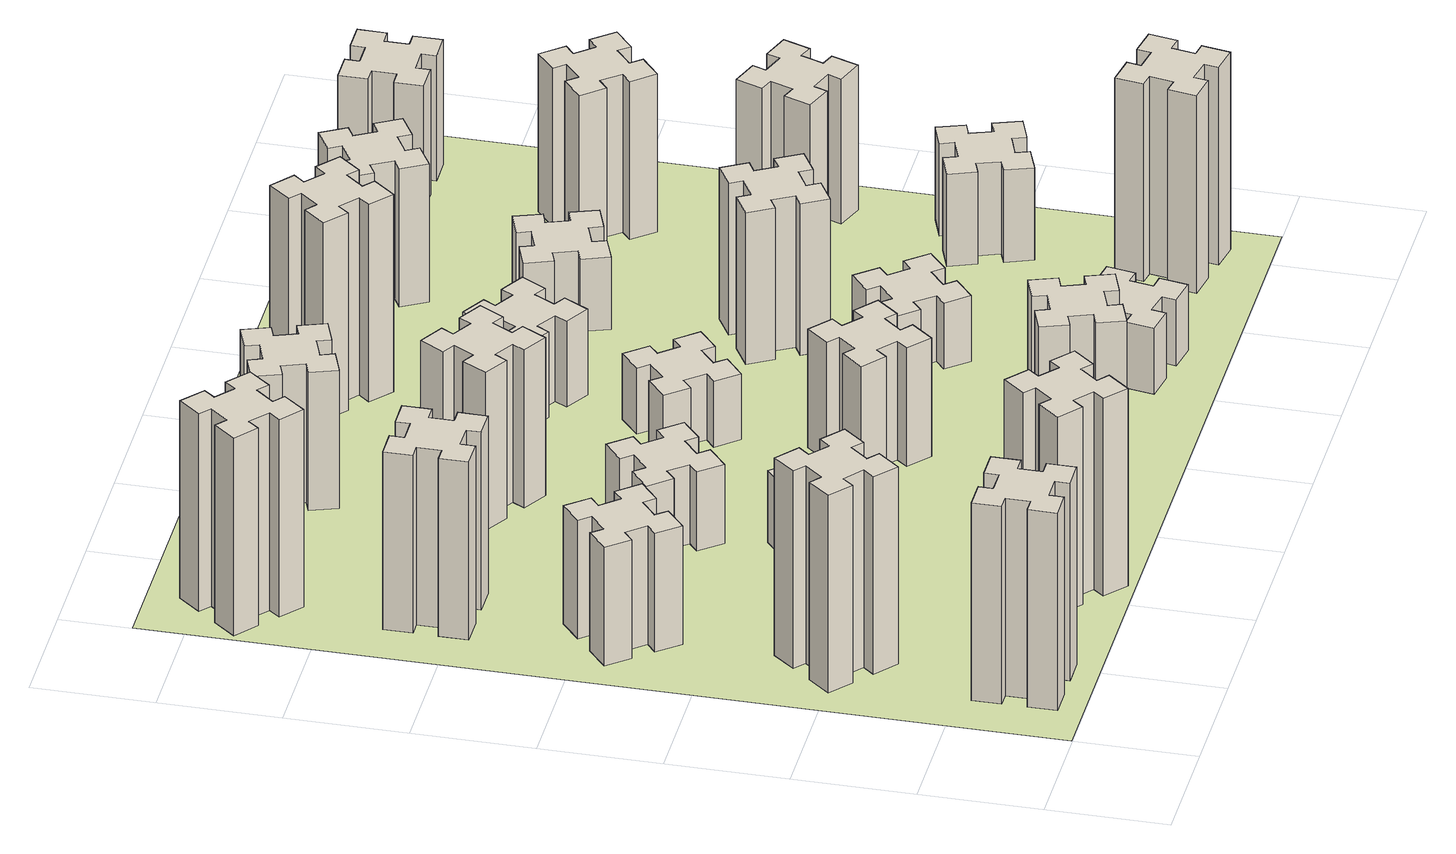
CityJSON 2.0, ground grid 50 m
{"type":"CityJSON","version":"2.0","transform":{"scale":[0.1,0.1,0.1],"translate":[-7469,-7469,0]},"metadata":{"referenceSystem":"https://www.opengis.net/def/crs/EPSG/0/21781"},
"CityObjects":{
"building1":{"type":"Building","attributes":{"class":"1000","function":"1000","usage":"1000","yearOfConstruction":2016,"roofType":"1000","measuredHeight":90,"storeysAboveGround":30,"storeysBelowGround":0},"geometry":[{"type":"Solid","lod":"1","boundaries":[[[[0,1,2,3,4,5,6,7,8,9,10,11,12,13,14,15,16,17,18,19]],[[17,16,20,21]],[[16,15,22,20]],[[15,14,23,22]],[[14,13,24,23]],[[13,12,25,24]],[[12,11,26,25]],[[11,10,27,26]],[[10,9,28,27]],[[9,8,29,28]],[[8,7,30,29]],[[7,6,31,30]],[[6,5,32,31]],[[5,4,33,32]],[[4,3,34,33]],[[3,2,35,34]],[[2,1,36,35]],[[1,0,37,36]],[[0,19,38,37]],[[19,18,39,38]],[[18,17,21,39]],[[24,25,26,27,28,29,30,31,32,33,34,35,36,37,38,39,21,20,22,23]]]]}]},
"building2":{"type":"Building","attributes":{"class":"1000","function":"1000","usage":"1000","yearOfConstruction":2016,"roofType":"1000","measuredHeight":90,"storeysAboveGround":30,"storeysBelowGround":0},"geometry":[{"type":"Solid","lod":"1","boundaries":[[[[40,41,42,43,44,45,46,47,48,49,50,51,52,53,54,55,56,57,58,59]],[[57,56,60,61]],[[56,55,62,60]],[[55,54,63,62]],[[54,53,64,63]],[[53,52,65,64]],[[52,51,66,65]],[[51,50,67,66]],[[50,49,68,67]],[[49,48,69,68]],[[48,47,70,69]],[[47,46,71,70]],[[46,45,72,71]],[[45,44,73,72]],[[44,43,74,73]],[[43,42,75,74]],[[42,41,76,75]],[[41,40,77,76]],[[40,59,78,77]],[[59,58,79,78]],[[58,57,61,79]],[[64,65,66,67,68,69,70,71,72,73,74,75,76,77,78,79,61,60,62,63]]]]}]},
"building3":{"type":"Building","attributes":{"class":"1000","function":"1000","usage":"1000","yearOfConstruction":2016,"roofType":"1000","measuredHeight":54,"storeysAboveGround":30,"storeysBelowGround":0},"geometry":[{"type":"Solid","lod":"1","boundaries":[[[[80,81,82,83,84,85,86,87,88,89,90,91,92,93,94,95,96,97,98,99]],[[97,96,100,101]],[[96,95,102,100]],[[95,94,103,102]],[[94,93,104,103]],[[93,92,105,104]],[[92,91,106,105]],[[91,90,107,106]],[[90,89,108,107]],[[89,88,109,108]],[[88,87,110,109]],[[87,86,111,110]],[[86,85,112,111]],[[85,84,113,112]],[[84,83,114,113]],[[83,82,115,114]],[[82,81,116,115]],[[81,80,117,116]],[[80,99,118,117]],[[99,98,119,118]],[[98,97,101,119]],[[104,105,106,107,108,109,110,111,112,113,114,115,116,117,118,119,101,100,102,103]]]]}]},
"building4":{"type":"Building","attributes":{"class":"1000","function":"1000","usage":"1000","yearOfConstruction":2016,"roofType":"1000","measuredHeight":81,"storeysAboveGround":30,"storeysBelowGround":0},"geometry":[{"type":"Solid","lod":"1","boundaries":[[[[120,121,122,123,124,125,126,127,128,129,130,131,132,133,134,135,136,137,138,139]],[[137,136,140,141]],[[136,135,142,140]],[[135,134,143,142]],[[134,133,144,143]],[[133,132,145,144]],[[132,131,146,145]],[[131,130,147,146]],[[130,129,148,147]],[[129,128,149,148]],[[128,127,150,149]],[[127,126,151,150]],[[126,125,152,151]],[[125,124,153,152]],[[124,123,154,153]],[[123,122,155,154]],[[122,121,156,155]],[[121,120,157,156]],[[120,139,158,157]],[[139,138,159,158]],[[138,137,141,159]],[[144,145,146,147,148,149,150,151,152,153,154,155,156,157,158,159,141,140,142,143]]]]}]},
"building5":{"type":"Building","attributes":{"class":"1000","function":"1000","usage":"1000","yearOfConstruction":2016,"roofType":"1000","measuredHeight":90,"storeysAboveGround":30,"storeysBelowGround":0},"geometry":[{"type":"Solid","lod":"1","boundaries":[[[[160,161,162,163,164,165,166,167,168,169,170,171,172,173,174,175,176,177,178,179]],[[177,176,180,181]],[[176,175,182,180]],[[175,174,183,182]],[[174,173,184,183]],[[173,172,185,184]],[[172,171,186,185]],[[171,170,187,186]],[[170,169,188,187]],[[169,168,189,188]],[[168,167,190,189]],[[167,166,191,190]],[[166,165,192,191]],[[165,164,193,192]],[[164,163,194,193]],[[163,162,195,194]],[[162,161,196,195]],[[161,160,197,196]],[[160,179,198,197]],[[179,178,199,198]],[[178,177,181,199]],[[184,185,186,187,188,189,190,191,192,193,194,195,196,197,198,199,181,180,182,183]]]]}]},
"building6":{"type":"Building","attributes":{"class":"1000","function":"1000","usage":"1000","yearOfConstruction":2016,"roofType":"1000","measuredHeight":90,"storeysAboveGround":30,"storeysBelowGround":0},"geometry":[{"type":"Solid","lod":"1","boundaries":[[[[200,201,202,203,204,205,206,207,208,209,210,211,212,213,214,215,216,217,218,219]],[[217,216,220,221]],[[216,215,222,220]],[[215,214,223,222]],[[214,213,224,223]],[[213,212,225,224]],[[212,211,226,225]],[[211,210,227,226]],[[210,209,228,227]],[[209,208,229,228]],[[208,207,230,229]],[[207,206,231,230]],[[206,205,232,231]],[[205,204,233,232]],[[204,203,234,233]],[[203,202,235,234]],[[202,201,236,235]],[[201,200,237,236]],[[200,219,238,237]],[[219,218,239,238]],[[218,217,221,239]],[[224,225,226,227,228,229,230,231,232,233,234,235,236,237,238,239,221,220,222,223]]]]}]},
"building7":{"type":"Building","attributes":{"class":"1000","function":"1000","usage":"1000","yearOfConstruction":2016,"roofType":"1000","measuredHeight":33,"storeysAboveGround":30,"storeysBelowGround":0},"geometry":[{"type":"Solid","lod":"1","boundaries":[[[[240,241,242,243,244,245,246,247,248,249,250,251,252,253,254,255,256,257,258,259]],[[257,256,260,261]],[[256,255,262,260]],[[255,254,263,262]],[[254,253,264,263]],[[253,252,265,264]],[[252,251,266,265]],[[251,250,267,266]],[[250,249,268,267]],[[249,248,269,268]],[[248,247,270,269]],[[247,246,271,270]],[[246,245,272,271]],[[245,244,273,272]],[[244,243,274,273]],[[243,242,275,274]],[[242,241,276,275]],[[241,240,277,276]],[[240,259,278,277]],[[259,258,279,278]],[[258,257,261,279]],[[264,265,266,267,268,269,270,271,272,273,274,275,276,277,278,279,261,260,262,263]]]]}]},
"building8":{"type":"Building","attributes":{"class":"1000","function":"1000","usage":"1000","yearOfConstruction":2016,"roofType":"1000","measuredHeight":36,"storeysAboveGround":30,"storeysBelowGround":0},"geometry":[{"type":"Solid","lod":"1","boundaries":[[[[280,281,282,283,284,285,286,287,288,289,290,291,292,293,294,295,296,297,298,299]],[[297,296,300,301]],[[296,295,302,300]],[[295,294,303,302]],[[294,293,304,303]],[[293,292,305,304]],[[292,291,306,305]],[[291,290,307,306]],[[290,289,308,307]],[[289,288,309,308]],[[288,287,310,309]],[[287,286,311,310]],[[286,285,312,311]],[[285,284,313,312]],[[284,283,314,313]],[[283,282,315,314]],[[282,281,316,315]],[[281,280,317,316]],[[280,299,318,317]],[[299,298,319,318]],[[298,297,301,319]],[[304,305,306,307,308,309,310,311,312,313,314,315,316,317,318,319,301,300,302,303]]]]}]},
"building9":{"type":"Building","attributes":{"class":"1000","function":"1000","usage":"1000","yearOfConstruction":2016,"roofType":"1000","measuredHeight":87,"storeysAboveGround":30,"storeysBelowGround":0},"geometry":[{"type":"Solid","lod":"1","boundaries":[[[[320,321,322,323,324,325,326,327,328,329,330,331,332,333,334,335,336,337,338,339]],[[337,336,340,341]],[[336,335,342,340]],[[335,334,343,342]],[[334,333,344,343]],[[333,332,345,344]],[[332,331,346,345]],[[331,330,347,346]],[[330,329,348,347]],[[329,328,349,348]],[[328,327,350,349]],[[327,326,351,350]],[[326,325,352,351]],[[325,324,353,352]],[[324,323,354,353]],[[323,322,355,354]],[[322,321,356,355]],[[321,320,357,356]],[[320,339,358,357]],[[339,338,359,358]],[[338,337,341,359]],[[344,345,346,347,348,349,350,351,352,353,354,355,356,357,358,359,341,340,342,343]]]]}]},
"building10":{"type":"Building","attributes":{"class":"1000","function":"1000","usage":"1000","yearOfConstruction":2016,"roofType":"1000","measuredHeight":72,"storeysAboveGround":30,"storeysBelowGround":0},"geometry":[{"type":"Solid","lod":"1","boundaries":[[[[360,361,362,363,364,365,366,367,368,369,370,371,372,373,374,375,376,377,378,379]],[[377,376,380,381]],[[376,375,382,380]],[[375,374,383,382]],[[374,373,384,383]],[[373,372,385,384]],[[372,371,386,385]],[[371,370,387,386]],[[370,369,388,387]],[[369,368,389,388]],[[368,367,390,389]],[[367,366,391,390]],[[366,365,392,391]],[[365,364,393,392]],[[364,363,394,393]],[[363,362,395,394]],[[362,361,396,395]],[[361,360,397,396]],[[360,379,398,397]],[[379,378,399,398]],[[378,377,381,399]],[[384,385,386,387,388,389,390,391,392,393,394,395,396,397,398,399,381,380,382,383]]]]}]},
"building11":{"type":"Building","attributes":{"class":"1000","function":"1000","usage":"1000","yearOfConstruction":2016,"roofType":"1000","measuredHeight":63,"storeysAboveGround":30,"storeysBelowGround":0},"geometry":[{"type":"Solid","lod":"1","boundaries":[[[[400,401,402,403,404,405,406,407,408,409,410,411,412,413,414,415,416,417,418,419]],[[417,416,420,421]],[[416,415,422,420]],[[415,414,423,422]],[[414,413,424,423]],[[413,412,425,424]],[[412,411,426,425]],[[411,410,427,426]],[[410,409,428,427]],[[409,408,429,428]],[[408,407,430,429]],[[407,406,431,430]],[[406,405,432,431]],[[405,404,433,432]],[[404,403,434,433]],[[403,402,435,434]],[[402,401,436,435]],[[401,400,437,436]],[[400,419,438,437]],[[419,418,439,438]],[[418,417,421,439]],[[424,425,426,427,428,429,430,431,432,433,434,435,436,437,438,439,421,420,422,423]]]]}]},
"building12":{"type":"Building","attributes":{"class":"1000","function":"1000","usage":"1000","yearOfConstruction":2016,"roofType":"1000","measuredHeight":54,"storeysAboveGround":30,"storeysBelowGround":0},"geometry":[{"type":"Solid","lod":"1","boundaries":[[[[440,441,442,443,444,445,446,447,448,449,450,451,452,453,454,455,456,457,458,459]],[[457,456,460,461]],[[456,455,462,460]],[[455,454,463,462]],[[454,453,464,463]],[[453,452,465,464]],[[452,451,466,465]],[[451,450,467,466]],[[450,449,468,467]],[[449,448,469,468]],[[448,447,470,469]],[[447,446,471,470]],[[446,445,472,471]],[[445,444,473,472]],[[444,443,474,473]],[[443,442,475,474]],[[442,441,476,475]],[[441,440,477,476]],[[440,459,478,477]],[[459,458,479,478]],[[458,457,461,479]],[[464,465,466,467,468,469,470,471,472,473,474,475,476,477,478,479,461,460,462,463]]]]}]},
"building13":{"type":"Building","attributes":{"class":"1000","function":"1000","usage":"1000","yearOfConstruction":2016,"roofType":"1000","measuredHeight":30,"storeysAboveGround":30,"storeysBelowGround":0},"geometry":[{"type":"Solid","lod":"1","boundaries":[[[[480,481,482,483,484,485,486,487,488,489,490,491,492,493,494,495,496,497,498,499]],[[497,496,500,501]],[[496,495,502,500]],[[495,494,503,502]],[[494,493,504,503]],[[493,492,505,504]],[[492,491,506,505]],[[491,490,507,506]],[[490,489,508,507]],[[489,488,509,508]],[[488,487,510,509]],[[487,486,511,510]],[[486,485,512,511]],[[485,484,513,512]],[[484,483,514,513]],[[483,482,515,514]],[[482,481,516,515]],[[481,480,517,516]],[[480,499,518,517]],[[499,498,519,518]],[[498,497,501,519]],[[504,505,506,507,508,509,510,511,512,513,514,515,516,517,518,519,501,500,502,503]]]]}]},
"building14":{"type":"Building","attributes":{"class":"1000","function":"1000","usage":"1000","yearOfConstruction":2016,"roofType":"1000","measuredHeight":39,"storeysAboveGround":30,"storeysBelowGround":0},"geometry":[{"type":"Solid","lod":"1","boundaries":[[[[520,521,522,523,524,525,526,527,528,529,530,531,532,533,534,535,536,537,538,539]],[[537,536,540,541]],[[536,535,542,540]],[[535,534,543,542]],[[534,533,544,543]],[[533,532,545,544]],[[532,531,546,545]],[[531,530,547,546]],[[530,529,548,547]],[[529,528,549,548]],[[528,527,550,549]],[[527,526,551,550]],[[526,525,552,551]],[[525,524,553,552]],[[524,523,554,553]],[[523,522,555,554]],[[522,521,556,555]],[[521,520,557,556]],[[520,539,558,557]],[[539,538,559,558]],[[538,537,541,559]],[[544,545,546,547,548,549,550,551,552,553,554,555,556,557,558,559,541,540,542,543]]]]}]},
"building15":{"type":"Building","attributes":{"class":"1000","function":"1000","usage":"1000","yearOfConstruction":2016,"roofType":"1000","measuredHeight":30,"storeysAboveGround":30,"storeysBelowGround":0},"geometry":[{"type":"Solid","lod":"1","boundaries":[[[[560,561,562,563,564,565,566,567,568,569,570,571,572,573,574,575,576,577,578,579]],[[577,576,580,581]],[[576,575,582,580]],[[575,574,583,582]],[[574,573,584,583]],[[573,572,585,584]],[[572,571,586,585]],[[571,570,587,586]],[[570,569,588,587]],[[569,568,589,588]],[[568,567,590,589]],[[567,566,591,590]],[[566,565,592,591]],[[565,564,593,592]],[[564,563,594,593]],[[563,562,595,594]],[[562,561,596,595]],[[561,560,597,596]],[[560,579,598,597]],[[579,578,599,598]],[[578,577,581,599]],[[584,585,586,587,588,589,590,591,592,593,594,595,596,597,598,599,581,580,582,583]]]]}]},
"building16":{"type":"Building","attributes":{"class":"1000","function":"1000","usage":"1000","yearOfConstruction":2016,"roofType":"1000","measuredHeight":90,"storeysAboveGround":30,"storeysBelowGround":0},"geometry":[{"type":"Solid","lod":"1","boundaries":[[[[600,601,602,603,604,605,606,607,608,609,610,611,612,613,614,615,616,617,618,619]],[[617,616,620,621]],[[616,615,622,620]],[[615,614,623,622]],[[614,613,624,623]],[[613,612,625,624]],[[612,611,626,625]],[[611,610,627,626]],[[610,609,628,627]],[[609,608,629,628]],[[608,607,630,629]],[[607,606,631,630]],[[606,605,632,631]],[[605,604,633,632]],[[604,603,634,633]],[[603,602,635,634]],[[602,601,636,635]],[[601,600,637,636]],[[600,619,638,637]],[[619,618,639,638]],[[618,617,621,639]],[[624,625,626,627,628,629,630,631,632,633,634,635,636,637,638,639,621,620,622,623]]]]}]},
"building17":{"type":"Building","attributes":{"class":"1000","function":"1000","usage":"1000","yearOfConstruction":2016,"roofType":"1000","measuredHeight":30,"storeysAboveGround":30,"storeysBelowGround":0},"geometry":[{"type":"Solid","lod":"1","boundaries":[[[[640,641,642,643,644,645,646,647,648,649,650,651,652,653,654,655,656,657,658,659]],[[657,656,660,661]],[[656,655,662,660]],[[655,654,663,662]],[[654,653,664,663]],[[653,652,665,664]],[[652,651,666,665]],[[651,650,667,666]],[[650,649,668,667]],[[649,648,669,668]],[[648,647,670,669]],[[647,646,671,670]],[[646,645,672,671]],[[645,644,673,672]],[[644,643,674,673]],[[643,642,675,674]],[[642,641,676,675]],[[641,640,677,676]],[[640,659,678,677]],[[659,658,679,678]],[[658,657,661,679]],[[664,665,666,667,668,669,670,671,672,673,674,675,676,677,678,679,661,660,662,663]]]]}]},
"building18":{"type":"Building","attributes":{"class":"1000","function":"1000","usage":"1000","yearOfConstruction":2016,"roofType":"1000","measuredHeight":69,"storeysAboveGround":30,"storeysBelowGround":0},"geometry":[{"type":"Solid","lod":"1","boundaries":[[[[680,681,682,683,684,685,686,687,688,689,690,691,692,693,694,695,696,697,698,699]],[[697,696,700,701]],[[696,695,702,700]],[[695,694,703,702]],[[694,693,704,703]],[[693,692,705,704]],[[692,691,706,705]],[[691,690,707,706]],[[690,689,708,707]],[[689,688,709,708]],[[688,687,710,709]],[[687,686,711,710]],[[686,685,712,711]],[[685,684,713,712]],[[684,683,714,713]],[[683,682,715,714]],[[682,681,716,715]],[[681,680,717,716]],[[680,699,718,717]],[[699,698,719,718]],[[698,697,701,719]],[[704,705,706,707,708,709,710,711,712,713,714,715,716,717,718,719,701,700,702,703]]]]}]},
"building19":{"type":"Building","attributes":{"class":"1000","function":"1000","usage":"1000","yearOfConstruction":2016,"roofType":"1000","measuredHeight":33,"storeysAboveGround":30,"storeysBelowGround":0},"geometry":[{"type":"Solid","lod":"1","boundaries":[[[[720,721,722,723,724,725,726,727,728,729,730,731,732,733,734,735,736,737,738,739]],[[737,736,740,741]],[[736,735,742,740]],[[735,734,743,742]],[[734,733,744,743]],[[733,732,745,744]],[[732,731,746,745]],[[731,730,747,746]],[[730,729,748,747]],[[729,728,749,748]],[[728,727,750,749]],[[727,726,751,750]],[[726,725,752,751]],[[725,724,753,752]],[[724,723,754,753]],[[723,722,755,754]],[[722,721,756,755]],[[721,720,757,756]],[[720,739,758,757]],[[739,738,759,758]],[[738,737,741,759]],[[744,745,746,747,748,749,750,751,752,753,754,755,756,757,758,759,741,740,742,743]]]]}]},
"building20":{"type":"Building","attributes":{"class":"1000","function":"1000","usage":"1000","yearOfConstruction":2016,"roofType":"1000","measuredHeight":90,"storeysAboveGround":30,"storeysBelowGround":0},"geometry":[{"type":"Solid","lod":"1","boundaries":[[[[760,761,762,763,764,765,766,767,768,769,770,771,772,773,774,775,776,777,778,779]],[[777,776,780,781]],[[776,775,782,780]],[[775,774,783,782]],[[774,773,784,783]],[[773,772,785,784]],[[772,771,786,785]],[[771,770,787,786]],[[770,769,788,787]],[[769,768,789,788]],[[768,767,790,789]],[[767,766,791,790]],[[766,765,792,791]],[[765,764,793,792]],[[764,763,794,793]],[[763,762,795,794]],[[762,761,796,795]],[[761,760,797,796]],[[760,779,798,797]],[[779,778,799,798]],[[778,777,781,799]],[[784,785,786,787,788,789,790,791,792,793,794,795,796,797,798,799,781,780,782,783]]]]}]},
"building21":{"type":"Building","attributes":{"class":"1000","function":"1000","usage":"1000","yearOfConstruction":2016,"roofType":"1000","measuredHeight":63,"storeysAboveGround":30,"storeysBelowGround":0},"geometry":[{"type":"Solid","lod":"1","boundaries":[[[[800,801,802,803,804,805,806,807,808,809,810,811,812,813,814,815,816,817,818,819]],[[817,816,820,821]],[[816,815,822,820]],[[815,814,823,822]],[[814,813,824,823]],[[813,812,825,824]],[[812,811,826,825]],[[811,810,827,826]],[[810,809,828,827]],[[809,808,829,828]],[[808,807,830,829]],[[807,806,831,830]],[[806,805,832,831]],[[805,804,833,832]],[[804,803,834,833]],[[803,802,835,834]],[[802,801,836,835]],[[801,800,837,836]],[[800,819,838,837]],[[819,818,839,838]],[[818,817,821,839]],[[824,825,826,827,828,829,830,831,832,833,834,835,836,837,838,839,821,820,822,823]]]]}]},
"building22":{"type":"Building","attributes":{"class":"1000","function":"1000","usage":"1000","yearOfConstruction":2016,"roofType":"1000","measuredHeight":42,"storeysAboveGround":30,"storeysBelowGround":0},"geometry":[{"type":"Solid","lod":"1","boundaries":[[[[840,841,842,843,844,845,846,847,848,849,850,851,852,853,854,855,856,857,858,859]],[[857,856,860,861]],[[856,855,862,860]],[[855,854,863,862]],[[854,853,864,863]],[[853,852,865,864]],[[852,851,866,865]],[[851,850,867,866]],[[850,849,868,867]],[[849,848,869,868]],[[848,847,870,869]],[[847,846,871,870]],[[846,845,872,871]],[[845,844,873,872]],[[844,843,874,873]],[[843,842,875,874]],[[842,841,876,875]],[[841,840,877,876]],[[840,859,878,877]],[[859,858,879,878]],[[858,857,861,879]],[[864,865,866,867,868,869,870,871,872,873,874,875,876,877,878,879,861,860,862,863]]]]}]},
"building23":{"type":"Building","attributes":{"class":"1000","function":"1000","usage":"1000","yearOfConstruction":2016,"roofType":"1000","measuredHeight":66,"storeysAboveGround":30,"storeysBelowGround":0},"geometry":[{"type":"Solid","lod":"1","boundaries":[[[[880,881,882,883,884,885,886,887,888,889,890,891,892,893,894,895,896,897,898,899]],[[897,896,900,901]],[[896,895,902,900]],[[895,894,903,902]],[[894,893,904,903]],[[893,892,905,904]],[[892,891,906,905]],[[891,890,907,906]],[[890,889,908,907]],[[889,888,909,908]],[[888,887,910,909]],[[887,886,911,910]],[[886,885,912,911]],[[885,884,913,912]],[[884,883,914,913]],[[883,882,915,914]],[[882,881,916,915]],[[881,880,917,916]],[[880,899,918,917]],[[899,898,919,918]],[[898,897,901,919]],[[904,905,906,907,908,909,910,911,912,913,914,915,916,917,918,919,901,900,902,903]]]]}]},
"building24":{"type":"Building","attributes":{"class":"1000","function":"1000","usage":"1000","yearOfConstruction":2016,"roofType":"1000","measuredHeight":72,"storeysAboveGround":30,"storeysBelowGround":0},"geometry":[{"type":"Solid","lod":"1","boundaries":[[[[920,921,922,923,924,925,926,927,928,929,930,931,932,933,934,935,936,937,938,939]],[[937,936,940,941]],[[936,935,942,940]],[[935,934,943,942]],[[934,933,944,943]],[[933,932,945,944]],[[932,931,946,945]],[[931,930,947,946]],[[930,929,948,947]],[[929,928,949,948]],[[928,927,950,949]],[[927,926,951,950]],[[926,925,952,951]],[[925,924,953,952]],[[924,923,954,953]],[[923,922,955,954]],[[922,921,956,955]],[[921,920,957,956]],[[920,939,958,957]],[[939,938,959,958]],[[938,937,941,959]],[[944,945,946,947,948,949,950,951,952,953,954,955,956,957,958,959,941,940,942,943]]]]}]},
"building25":{"type":"Building","attributes":{"class":"1000","function":"1000","usage":"1000","yearOfConstruction":2016,"roofType":"1000","measuredHeight":57,"storeysAboveGround":30,"storeysBelowGround":0},"geometry":[{"type":"Solid","lod":"1","boundaries":[[[[960,961,962,963,964,965,966,967,968,969,970,971,972,973,974,975,976,977,978,979]],[[977,976,980,981]],[[976,975,982,980]],[[975,974,983,982]],[[974,973,984,983]],[[973,972,985,984]],[[972,971,986,985]],[[971,970,987,986]],[[970,969,988,987]],[[969,968,989,988]],[[968,967,990,989]],[[967,966,991,990]],[[966,965,992,991]],[[965,964,993,992]],[[964,963,994,993]],[[963,962,995,994]],[[962,961,996,995]],[[961,960,997,996]],[[960,979,998,997]],[[979,978,999,998]],[[978,977,981,999]],[[984,985,986,987,988,989,990,991,992,993,994,995,996,997,998,999,981,980,982,983]]]]}]},
"landuse1":{"type":"LandUse","attributes":{"name":"plot1","function":"1010"},"geometry":[{"type":"MultiSurface","lod":"1","boundaries":[[[1000,1001,1002,1003]]]}]}
},
"vertices":[
[265,325,0],[265,225,0],[205,225,0],[205,105,0],[325,105,0],[325,165,0],[425,165,0],[425,105,0],[545,105,0],[545,225,0],[485,225,0],[485,325,0],[545,325,0],[545,445,0],[425,445,0],[425,385,0],[325,385,0],[325,445,0],[205,445,0],[205,325,0],[325,385,900],[325,445,900],[425,385,900],[425,445,900],[545,445,900],[545,325,900],[485,325,900],[485,225,900],[545,225,900],[545,105,900],[425,105,900],[425,165,900],[325,165,900],[325,105,900],[205,105,900],[205,225,900],[265,225,900],[265,325,900],[205,325,900],[205,445,900],
[484,1067,0],[408,1132,0],[446,1178,0],[354,1255,0],[277,1163,0],[323,1124,0],[259,1048,0],[213,1086,0],[136,994,0],[228,917,0],[266,963,0],[343,899,0],[304,853,0],[396,776,0],[473,868,0],[427,906,0],[492,983,0],[538,944,0],[615,1036,0],[523,1113,0],[492,983,900],[538,944,900],[427,906,900],[473,868,900],[396,776,900],[304,853,900],[343,899,900],[266,963,900],[228,917,900],[136,994,900],[213,1086,900],[259,1048,900],[323,1124,900],[277,1163,900],[354,1255,900],[446,1178,900],[408,1132,900],[484,1067,900],[523,1113,900],[615,1036,900],
[492,1888,0],[427,1964,0],[473,2003,0],[396,2095,0],[304,2018,0],[343,1972,0],[266,1907,0],[228,1953,0],[136,1876,0],[213,1784,0],[259,1823,0],[323,1746,0],[277,1708,0],[354,1616,0],[446,1693,0],[408,1739,0],[484,1803,0],[523,1757,0],[615,1834,0],[538,1926,0],[484,1803,540],[523,1757,540],[408,1739,540],[446,1693,540],[354,1616,540],[277,1708,540],[323,1746,540],[259,1823,540],[213,1784,540],[136,1876,540],[228,1953,540],[266,1907,540],[343,1972,540],[304,2018,540],[396,2095,540],[473,2003,540],[427,1964,540],[492,1888,540],[538,1926,540],[615,1834,540],
[485,2545,0],[485,2645,0],[545,2645,0],[545,2765,0],[425,2765,0],[425,2705,0],[325,2705,0],[325,2765,0],[205,2765,0],[205,2645,0],[265,2645,0],[265,2545,0],[205,2545,0],[205,2425,0],[325,2425,0],[325,2485,0],[425,2485,0],[425,2425,0],[545,2425,0],[545,2545,0],[425,2485,810],[425,2425,810],[325,2485,810],[325,2425,810],[205,2425,810],[205,2545,810],[265,2545,810],[265,2645,810],[205,2645,810],[205,2765,810],[325,2765,810],[325,2705,810],[425,2705,810],[425,2765,810],[545,2765,810],[545,2645,810],[485,2645,810],[485,2545,810],[545,2545,810],[545,2425,810],
[1006,223,0],[1083,159,0],[1044,113,0],[1136,36,0],[1213,128,0],[1167,166,0],[1232,243,0],[1278,204,0],[1355,296,0],[1263,373,0],[1224,327,0],[1148,392,0],[1186,438,0],[1094,515,0],[1017,423,0],[1063,384,0],[999,308,0],[953,346,0],[876,254,0],[968,177,0],[999,308,900],[953,346,900],[1063,384,900],[1017,423,900],[1094,515,900],[1186,438,900],[1148,392,900],[1224,327,900],[1263,373,900],[1355,296,900],[1278,204,900],[1232,243,900],[1167,166,900],[1213,128,900],[1136,36,900],[1044,113,900],[1083,159,900],[1006,223,900],[968,177,900],[876,254,900],
[384,3387,0],[308,3452,0],[346,3498,0],[254,3575,0],[177,3483,0],[223,3444,0],[159,3368,0],[113,3406,0],[36,3314,0],[128,3237,0],[166,3283,0],[243,3219,0],[204,3173,0],[296,3096,0],[373,3188,0],[327,3226,0],[392,3303,0],[438,3264,0],[515,3356,0],[423,3433,0],[392,3303,900],[438,3264,900],[327,3226,900],[373,3188,900],[296,3096,900],[204,3173,900],[243,3219,900],[166,3283,900],[128,3237,900],[36,3314,900],[113,3406,900],[159,3368,900],[223,3444,900],[177,3483,900],[254,3575,900],[346,3498,900],[308,3452,900],[384,3387,900],[423,3433,900],[515,3356,900],
[1083,1332,0],[1006,1267,0],[968,1313,0],[876,1236,0],[953,1144,0],[999,1183,0],[1063,1106,0],[1017,1068,0],[1094,976,0],[1186,1053,0],[1148,1099,0],[1224,1163,0],[1263,1117,0],[1355,1194,0],[1278,1286,0],[1232,1248,0],[1167,1324,0],[1213,1363,0],[1136,1455,0],[1044,1378,0],[1167,1324,330],[1213,1363,330],[1232,1248,330],[1278,1286,330],[1355,1194,330],[1263,1117,330],[1224,1163,330],[1148,1099,330],[1186,1053,330],[1094,976,330],[1017,1068,330],[1063,1106,330],[999,1183,330],[953,1144,330],[876,1236,330],[968,1313,330],[1006,1267,330],[1083,1332,330],[1044,1378,330],[1136,1455,330],
[1083,1972,0],[1006,1907,0],[968,1953,0],[876,1876,0],[953,1784,0],[999,1823,0],[1063,1746,0],[1017,1708,0],[1094,1616,0],[1186,1693,0],[1148,1739,0],[1224,1803,0],[1263,1757,0],[1355,1834,0],[1278,1926,0],[1232,1888,0],[1167,1964,0],[1213,2003,0],[1136,2095,0],[1044,2018,0],[1167,1964,360],[1213,2003,360],[1232,1888,360],[1278,1926,360],[1355,1834,360],[1263,1757,360],[1224,1803,360],[1148,1739,360],[1186,1693,360],[1094,1616,360],[1017,1708,360],[1063,1746,360],[999,1823,360],[953,1784,360],[876,1876,360],[968,1953,360],[1006,1907,360],[1083,1972,360],[1044,2018,360],[1136,2095,360],
[1635,385,0],[1669,291,0],[1613,270,0],[1654,157,0],[1767,199,0],[1746,255,0],[1840,289,0],[1860,233,0],[1973,274,0],[1932,387,0],[1876,366,0],[1842,460,0],[1898,480,0],[1857,593,0],[1744,552,0],[1765,496,0],[1671,462,0],[1650,518,0],[1537,477,0],[1579,364,0],[1671,462,870],[1650,518,870],[1765,496,870],[1744,552,870],[1857,593,870],[1898,480,870],[1842,460,870],[1876,366,870],[1932,387,870],[1973,274,870],[1860,233,870],[1840,289,870],[1746,255,870],[1767,199,870],[1654,157,870],[1613,270,870],[1669,291,870],[1635,385,870],[1579,364,870],[1537,477,870],
[1314,2666,0],[1227,2716,0],[1257,2768,0],[1153,2828,0],[1093,2724,0],[1145,2694,0],[1095,2607,0],[1043,2637,0],[983,2533,0],[1087,2473,0],[1117,2525,0],[1204,2475,0],[1174,2423,0],[1278,2363,0],[1338,2467,0],[1286,2497,0],[1336,2584,0],[1388,2554,0],[1448,2658,0],[1344,2718,0],[1336,2584,720],[1388,2554,720],[1286,2497,720],[1338,2467,720],[1278,2363,720],[1174,2423,720],[1204,2475,720],[1117,2525,720],[1087,2473,720],[983,2533,720],[1043,2637,720],[1095,2607,720],[1145,2694,720],[1093,2724,720],[1153,2828,720],[1257,2768,720],[1227,2716,720],[1314,2666,720],[1344,2718,720],[1448,2658,720],
[1125,3456,0],[1031,3422,0],[1010,3478,0],[897,3437,0],[939,3324,0],[995,3345,0],[1029,3251,0],[973,3230,0],[1014,3117,0],[1127,3159,0],[1106,3215,0],[1200,3249,0],[1220,3193,0],[1333,3234,0],[1292,3347,0],[1236,3326,0],[1202,3420,0],[1258,3440,0],[1217,3553,0],[1104,3512,0],[1202,3420,630],[1258,3440,630],[1236,3326,630],[1292,3347,630],[1333,3234,630],[1220,3193,630],[1200,3249,630],[1106,3215,630],[1127,3159,630],[1014,3117,630],[973,3230,630],[1029,3251,630],[995,3345,630],[939,3324,630],[897,3437,630],[1010,3478,630],[1031,3422,630],[1125,3456,630],[1104,3512,630],[1217,3553,630],
[1907,1106,0],[1972,1183,0],[2018,1144,0],[2095,1236,0],[2003,1313,0],[1964,1267,0],[1888,1332,0],[1926,1378,0],[1834,1455,0],[1757,1363,0],[1803,1324,0],[1739,1248,0],[1693,1286,0],[1616,1194,0],[1708,1117,0],[1746,1163,0],[1823,1099,0],[1784,1053,0],[1876,976,0],[1953,1068,0],[1823,1099,540],[1784,1053,540],[1746,1163,540],[1708,1117,540],[1616,1194,540],[1693,1286,540],[1739,1248,540],[1803,1324,540],[1757,1363,540],[1834,1455,540],[1926,1378,540],[1888,1332,540],[1964,1267,540],[2003,1313,540],[2095,1236,540],[2018,1144,540],[1972,1183,540],[1907,1106,540],[1953,1068,540],[1876,976,540],
[1972,1988,0],[1907,2064,0],[1953,2103,0],[1876,2195,0],[1784,2118,0],[1823,2072,0],[1746,2007,0],[1708,2053,0],[1616,1976,0],[1693,1884,0],[1739,1923,0],[1803,1846,0],[1757,1808,0],[1834,1716,0],[1926,1793,0],[1888,1839,0],[1964,1903,0],[2003,1857,0],[2095,1934,0],[2018,2026,0],[1964,1903,300],[2003,1857,300],[1888,1839,300],[1926,1793,300],[1834,1716,300],[1757,1808,300],[1803,1846,300],[1739,1923,300],[1693,1884,300],[1616,1976,300],[1708,2053,300],[1746,2007,300],[1823,2072,300],[1784,2118,300],[1876,2195,300],[1953,2103,300],[1907,2064,300],[1972,1988,300],[2018,2026,300],[2095,1934,300],
[2026,2497,0],[2076,2584,0],[2128,2554,0],[2188,2658,0],[2084,2718,0],[2054,2666,0],[1967,2716,0],[1997,2768,0],[1893,2828,0],[1833,2724,0],[1885,2694,0],[1835,2607,0],[1783,2637,0],[1723,2533,0],[1827,2473,0],[1857,2525,0],[1944,2475,0],[1914,2423,0],[2018,2363,0],[2078,2467,0],[1944,2475,390],[1914,2423,390],[1857,2525,390],[1827,2473,390],[1723,2533,390],[1783,2637,390],[1835,2607,390],[1885,2694,390],[1833,2724,390],[1893,2828,390],[1997,2768,390],[1967,2716,390],[2054,2666,390],[2084,2718,390],[2188,2658,390],[2128,2554,390],[2076,2584,390],[2026,2497,390],[2078,2467,390],[2018,2363,390],
[2596,444,0],[2578,345,0],[2519,356,0],[2498,237,0],[2617,217,0],[2627,276,0],[2725,258,0],[2715,199,0],[2833,178,0],[2854,297,0],[2795,307,0],[2812,405,0],[2871,395,0],[2892,513,0],[2774,534,0],[2764,475,0],[2665,492,0],[2676,551,0],[2557,572,0],[2537,454,0],[2665,492,300],[2676,551,300],[2764,475,300],[2774,534,300],[2892,513,300],[2871,395,300],[2812,405,300],[2795,307,300],[2854,297,300],[2833,178,300],[2715,199,300],[2725,258,300],[2627,276,300],[2617,217,300],[2498,237,300],[2519,356,300],[2578,345,300],[2596,444,300],[2537,454,300],[2557,572,300],
[1746,3283,0],[1823,3219,0],[1784,3173,0],[1876,3096,0],[1953,3188,0],[1907,3226,0],[1972,3303,0],[2018,3264,0],[2095,3356,0],[2003,3433,0],[1964,3387,0],[1888,3452,0],[1926,3498,0],[1834,3575,0],[1757,3483,0],[1803,3444,0],[1739,3368,0],[1693,3406,0],[1616,3314,0],[1708,3237,0],[1739,3368,900],[1693,3406,900],[1803,3444,900],[1757,3483,900],[1834,3575,900],[1926,3498,900],[1888,3452,900],[1964,3387,900],[2003,3433,900],[2095,3356,900],[2018,3264,900],[1972,3303,900],[1907,3226,900],[1953,3188,900],[1876,3096,900],[1784,3173,900],[1823,3219,900],[1746,3283,900],[1708,3237,900],[1616,3314,900],
[2628,1099,0],[2704,1163,0],[2743,1117,0],[2835,1194,0],[2758,1286,0],[2712,1248,0],[2647,1324,0],[2693,1363,0],[2616,1455,0],[2524,1378,0],[2563,1332,0],[2486,1267,0],[2448,1313,0],[2356,1236,0],[2433,1144,0],[2479,1183,0],[2543,1106,0],[2497,1068,0],[2574,976,0],[2666,1053,0],[2543,1106,300],[2497,1068,300],[2479,1183,300],[2433,1144,300],[2356,1236,300],[2448,1313,300],[2486,1267,300],[2563,1332,300],[2524,1378,300],[2616,1455,300],[2693,1363,300],[2647,1324,300],[2712,1248,300],[2758,1286,300],[2835,1194,300],[2743,1117,300],[2704,1163,300],[2628,1099,300],[2666,1053,300],[2574,976,300],
[2716,1767,0],[2666,1854,0],[2718,1884,0],[2658,1988,0],[2554,1928,0],[2584,1876,0],[2497,1826,0],[2467,1878,0],[2363,1818,0],[2423,1714,0],[2475,1744,0],[2525,1657,0],[2473,1627,0],[2533,1523,0],[2637,1583,0],[2607,1635,0],[2694,1685,0],[2724,1633,0],[2828,1693,0],[2768,1797,0],[2694,1685,690],[2724,1633,690],[2607,1635,690],[2637,1583,690],[2533,1523,690],[2473,1627,690],[2525,1657,690],[2475,1744,690],[2423,1714,690],[2363,1818,690],[2467,1878,690],[2497,1826,690],[2584,1876,690],[2554,1928,690],[2658,1988,690],[2718,1884,690],[2666,1854,690],[2716,1767,690],[2768,1797,690],[2828,1693,690],
[2586,2475,0],[2680,2509,0],[2700,2453,0],[2813,2494,0],[2772,2607,0],[2716,2586,0],[2682,2680,0],[2738,2700,0],[2697,2813,0],[2584,2772,0],[2605,2716,0],[2511,2682,0],[2490,2738,0],[2377,2697,0],[2419,2584,0],[2475,2605,0],[2509,2511,0],[2453,2490,0],[2494,2377,0],[2607,2419,0],[2509,2511,330],[2453,2490,330],[2475,2605,330],[2419,2584,330],[2377,2697,330],[2490,2738,330],[2511,2682,330],[2605,2716,330],[2584,2772,330],[2697,2813,330],[2738,2700,330],[2682,2680,330],[2716,2586,330],[2772,2607,330],[2813,2494,330],[2700,2453,330],[2680,2509,330],[2586,2475,330],[2607,2419,330],[2494,2377,330],
[3504,475,0],[3405,492,0],[3416,551,0],[3297,572,0],[3277,454,0],[3336,444,0],[3318,345,0],[3259,356,0],[3238,237,0],[3357,217,0],[3367,276,0],[3465,258,0],[3455,199,0],[3573,178,0],[3594,297,0],[3535,307,0],[3552,405,0],[3611,395,0],[3632,513,0],[3514,534,0],[3552,405,900],[3611,395,900],[3535,307,900],[3594,297,900],[3573,178,900],[3455,199,900],[3465,258,900],[3367,276,900],[3357,217,900],[3238,237,900],[3259,356,900],[3318,345,900],[3336,444,900],[3277,454,900],[3297,572,900],[3416,551,900],[3405,492,900],[3504,475,900],[3514,534,900],[3632,513,900],
[2716,3347,0],[2666,3434,0],[2718,3464,0],[2658,3568,0],[2554,3508,0],[2584,3456,0],[2497,3406,0],[2467,3458,0],[2363,3398,0],[2423,3294,0],[2475,3324,0],[2525,3237,0],[2473,3207,0],[2533,3103,0],[2637,3163,0],[2607,3215,0],[2694,3265,0],[2724,3213,0],[2828,3273,0],[2768,3377,0],[2694,3265,630],[2724,3213,630],[2607,3215,630],[2637,3163,630],[2533,3103,630],[2473,3207,630],[2525,3237,630],[2475,3324,630],[2423,3294,630],[2363,3398,630],[2467,3458,630],[2497,3406,630],[2584,3456,630],[2554,3508,630],[2658,3568,630],[2718,3464,630],[2666,3434,630],[2716,3347,630],[2768,3377,630],[2828,3273,630],
[3556,1106,0],[3522,1200,0],[3578,1220,0],[3537,1333,0],[3424,1292,0],[3445,1236,0],[3351,1202,0],[3330,1258,0],[3217,1217,0],[3259,1104,0],[3315,1125,0],[3349,1031,0],[3293,1010,0],[3334,897,0],[3447,939,0],[3426,995,0],[3520,1029,0],[3540,973,0],[3653,1014,0],[3612,1127,0],[3520,1029,420],[3540,973,420],[3426,995,420],[3447,939,420],[3334,897,420],[3293,1010,420],[3349,1031,420],[3315,1125,420],[3259,1104,420],[3217,1217,420],[3330,1258,420],[3351,1202,420],[3445,1236,420],[3424,1292,420],[3537,1333,420],[3578,1220,420],[3522,1200,420],[3556,1106,420],[3612,1127,420],[3653,1014,420],
[3520,1942,0],[3426,1976,0],[3447,2032,0],[3334,2073,0],[3293,1960,0],[3349,1940,0],[3315,1846,0],[3259,1867,0],[3217,1754,0],[3330,1713,0],[3351,1769,0],[3445,1735,0],[3424,1679,0],[3537,1637,0],[3578,1750,0],[3522,1771,0],[3556,1865,0],[3612,1844,0],[3653,1957,0],[3540,1998,0],[3556,1865,660],[3612,1844,660],[3522,1771,660],[3578,1750,660],[3537,1637,660],[3424,1679,660],[3445,1735,660],[3351,1769,660],[3330,1713,660],[3217,1754,660],[3259,1867,660],[3315,1846,660],[3349,1940,660],[3293,1960,660],[3334,2073,660],[3447,2032,660],[3426,1976,660],[3520,1942,660],[3540,1998,660],[3653,1957,660],
[3119,2563,0],[3183,2486,0],[3137,2448,0],[3214,2356,0],[3306,2433,0],[3268,2479,0],[3344,2543,0],[3383,2497,0],[3475,2574,0],[3398,2666,0],[3352,2628,0],[3287,2704,0],[3333,2743,0],[3256,2835,0],[3164,2758,0],[3203,2712,0],[3126,2647,0],[3088,2693,0],[2996,2616,0],[3073,2524,0],[3126,2647,720],[3088,2693,720],[3203,2712,720],[3164,2758,720],[3256,2835,720],[3333,2743,720],[3287,2704,720],[3352,2628,720],[3398,2666,720],[3475,2574,720],[3383,2497,720],[3344,2543,720],[3268,2479,720],[3306,2433,720],[3214,2356,720],[3137,2448,720],[3183,2486,720],[3119,2563,720],[3073,2524,720],[2996,2616,720],
[3285,3325,0],[3385,3325,0],[3385,3265,0],[3505,3265,0],[3505,3385,0],[3445,3385,0],[3445,3485,0],[3505,3485,0],[3505,3605,0],[3385,3605,0],[3385,3545,0],[3285,3545,0],[3285,3605,0],[3165,3605,0],[3165,3485,0],[3225,3485,0],[3225,3385,0],[3165,3385,0],[3165,3265,0],[3285,3265,0],[3225,3385,570],[3165,3385,570],[3225,3485,570],[3165,3485,570],[3165,3605,570],[3285,3605,570],[3285,3545,570],[3385,3545,570],[3385,3605,570],[3505,3605,570],[3505,3485,570],[3445,3485,570],[3445,3385,570],[3505,3385,570],[3505,3265,570],[3385,3265,570],[3385,3325,570],[3285,3325,570],[3285,3265,570],[3165,3265,570],
[5,3705,0],[3705,3705,0],[3705,5,0],[5,5,0]
]}
